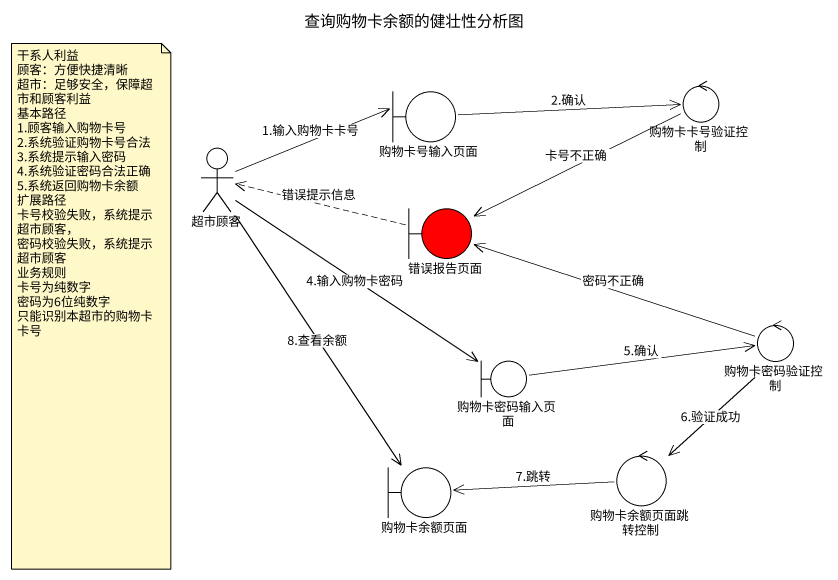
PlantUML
@startuml
title 查询购物卡余额的健壮性分析图
boundary 购物卡号输入页面
control 购物卡卡号验证控制
actor 超市顾客
boundary 错误报告页面 #FF0000
control 购物卡密码验证控制
boundary 购物卡密码输入页面
boundary 购物卡余额页面
control 购物卡余额页面跳转控制
购物卡号输入页面 -right-> 购物卡卡号验证控制 : 2.确认
购物卡卡号验证控制 -left-> 错误报告页面 : 卡号不正确
超市顾客 -right-> 购物卡号输入页面 : 1.输入购物卡卡号
超市顾客 --> 购物卡密码输入页面 : 4.输入购物卡密码
超市顾客 --> 购物卡余额页面 : 8.查看余额
错误报告页面 .left.> 超市顾客 : 错误提示信息
购物卡密码验证控制 -left-> 错误报告页面 : 密码不正确
购物卡密码验证控制 --> 购物卡余额页面跳转控制 : 6.验证成功
购物卡密码输入页面 -right-> 购物卡密码验证控制 : 5.确认
购物卡余额页面跳转控制 -left-> 购物卡余额页面 : 7.跳转
note as N1
  干系人利益
  顾客：方便快捷清晰
  超市：足够安全，保障超市和顾客利益
  基本路径
  1.顾客输入购物卡号
  2.系统验证购物卡号合法
  3.系统提示输入密码
  4.系统验证密码合法正确
  5.系统返回购物卡余额
  扩展路径
  卡号校验失败，系统提示超市顾客，
  密码校验失败，系统提示超市顾客
  业务规则
  卡号为纯数字
  密码为6位纯数字
  只能识别本超市的购物卡卡号
end note
@enduml
